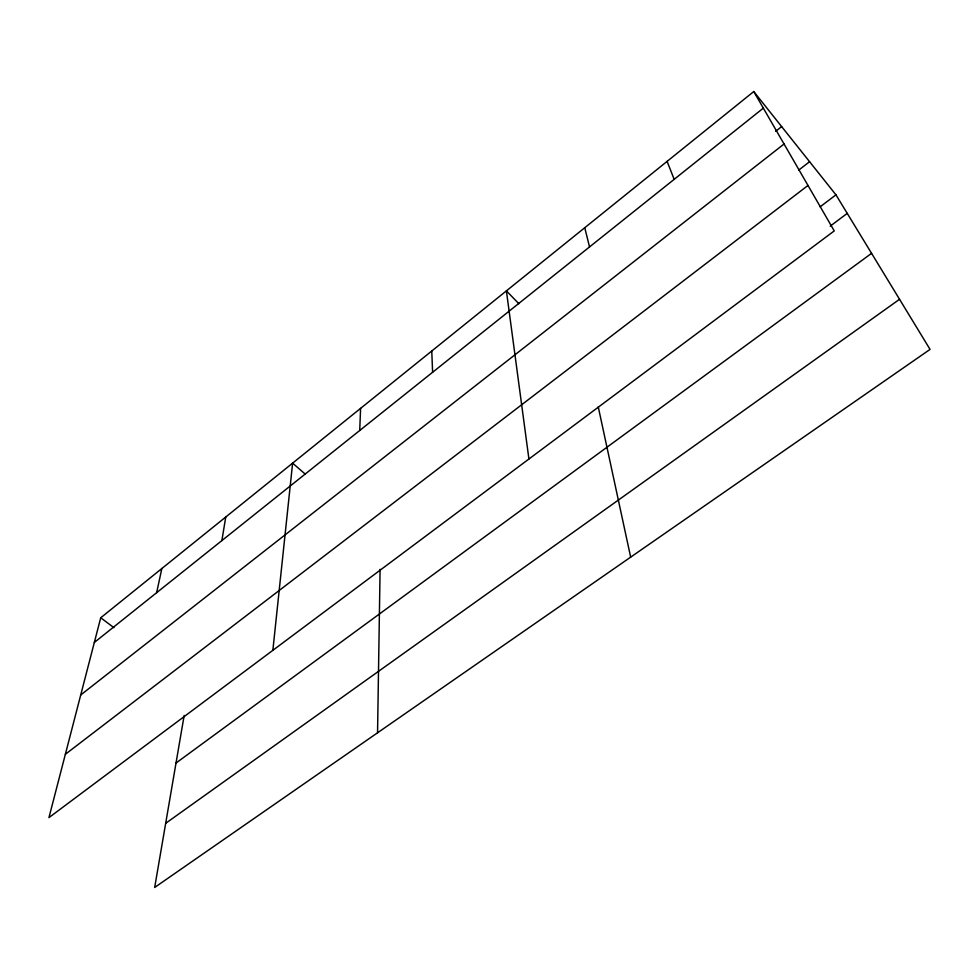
<?xml version="1.0" encoding="UTF-8"?>
<svg xmlns="http://www.w3.org/2000/svg" width="979" height="979" viewBox="0 0 979 979"><rect width="100%" height="100%" fill="white"/><g stroke="black" fill="none" stroke-linecap="round" stroke-linejoin="round"><path stroke-width="1.47" d="M377.551 732.794L380.085 569.325M359.721 430.491L360.59 408.378M272.86 650.325L292.623 463.14L305.203 474.081M221.878 540.592L225.745 517.034M184.174 715.441L154.682 887.451L930.05 349.393L835.956 194.845L753.757 91.549L100.727 617.773L48.95 817.612L834.243 230.909L753.757 91.549M156.652 592.687L161.841 568.53M94.339 642.457L763.326 108.131M775.662 131.321L781.646 126.597M80.719 694.98L784.044 143.999M798.729 170.101L809.584 161.706M65.36 754.283L807.993 185.447M820.133 206.826L835.956 194.845M830.204 226.149L847.239 213.385M176.012 763.045L871.567 253.341M165.684 823.315L899.542 299.293M100.727 617.773L113.919 627.649M518.87 303.71L506.4 290.873L528.917 459.029M667.103 161.376L674.164 179.353M584.757 227.74L589.542 246.941M598.255 406.897L630.66 557.149M431.763 351.02L432.608 372.277"/></g></svg>
